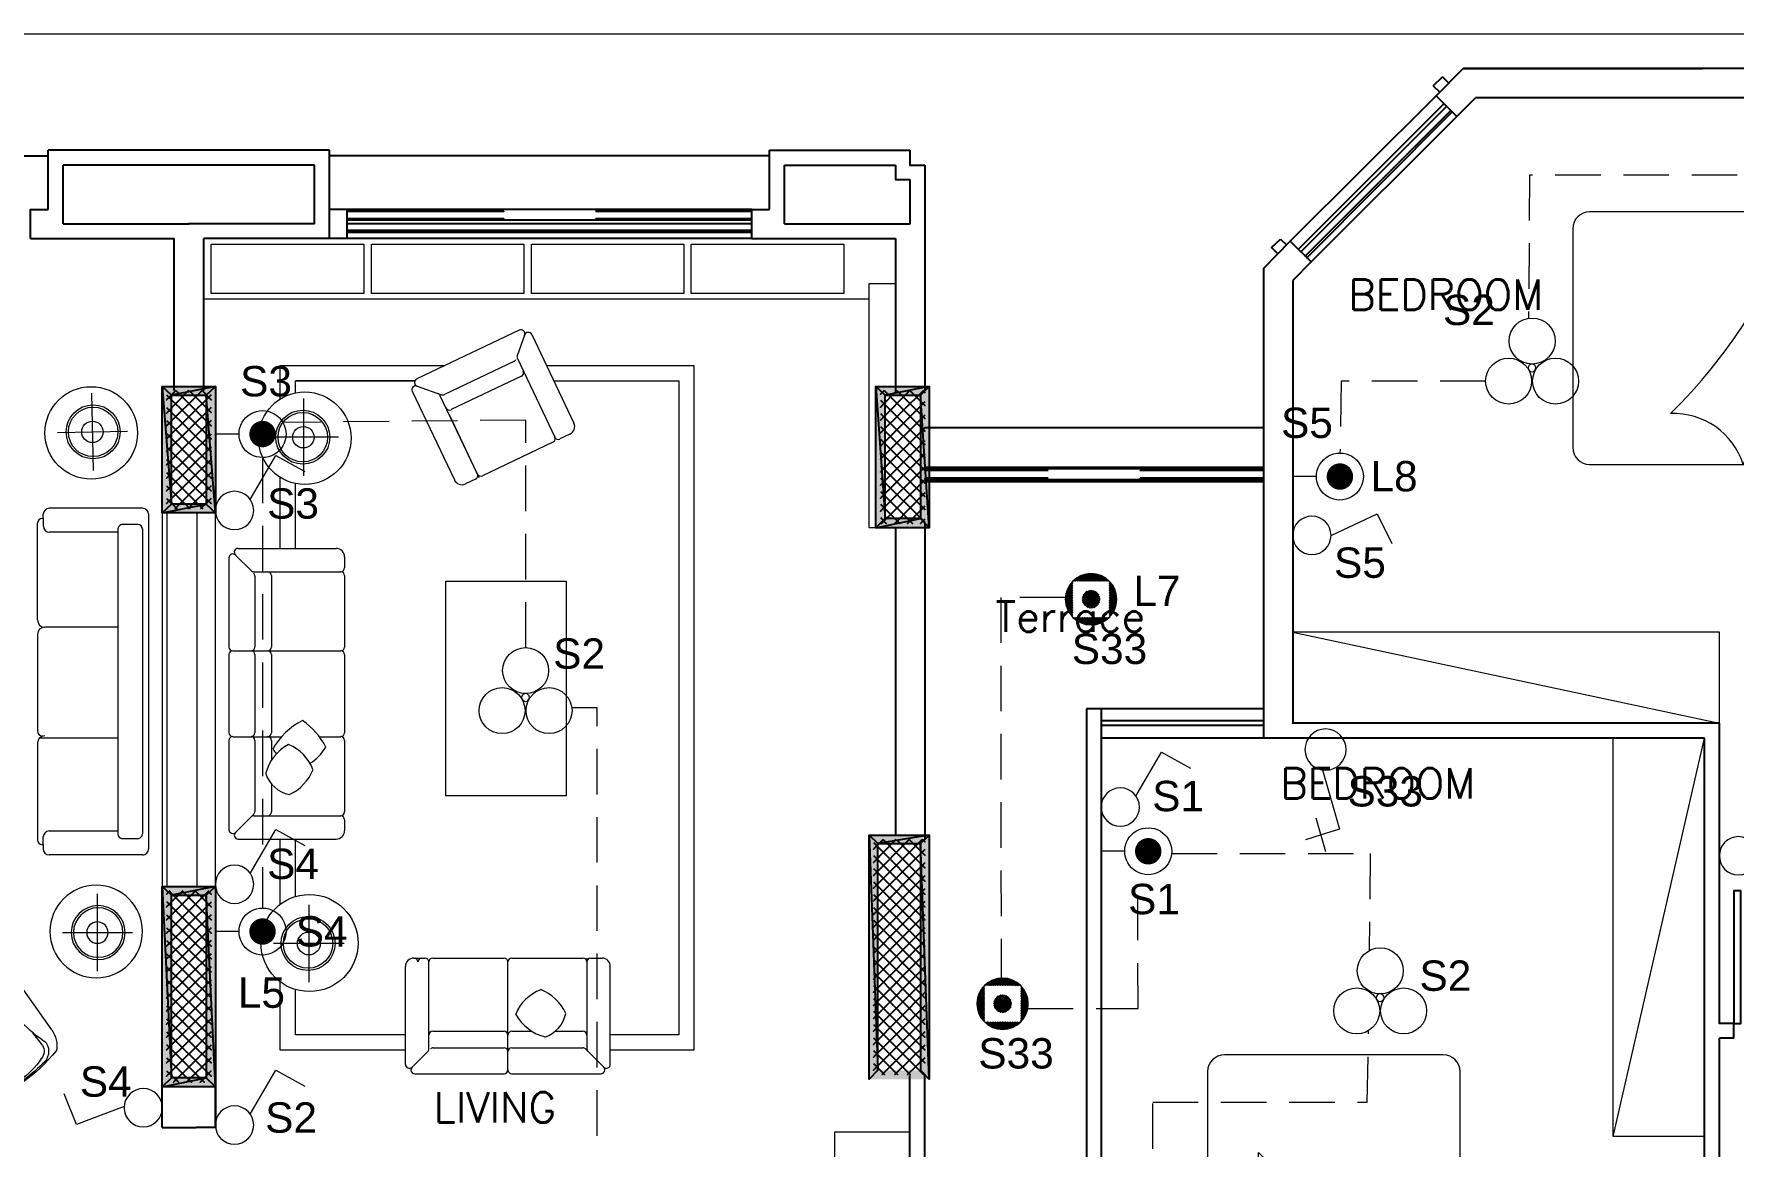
# Model space of a CAD drawing. Header units: inches. Extents: x 14 to 158, y 51 to 94.
# Drawn here: x 27.77 to 38.97, y 85.7 to 93.03 of the extents above; entities that cross this region are included whole.
import ezdxf

# ---------------------------------------------------------------- set-up
doc = ezdxf.new("R2010")
doc.units = ezdxf.units.IN
doc.header["$LTSCALE"] = 0.6
doc.header["$MEASUREMENT"] = 0
doc.linetypes.add('DASHED', pattern=[0.75, 0.5, -0.25])
doc.layers.get('0').update_dxf_attribs({"color": 253, "lineweight": 0})
for name, color, linetype, lineweight in [('fur', 253, 'Continuous', 0), ('Furniture', 253, 'Continuous', 0), ('K Furniture', 253, 'Continuous', 0), ('Layer1', 253, 'Continuous', 0), ('LIGHT', 6, 'Continuous', 0), ('LIGHT-1', 3, 'Continuous', 0), ('text', 3, 'Continuous', 0), ('wiring1', 3, 'DASHED', 0)]:
    doc.layers.add(name, color=color, linetype=linetype, lineweight=lineweight)
doc.styles.add('SIMPLEX', font='SIMPLEX.SHX')
doc.styles.get("Standard").update_dxf_attribs({"font": 'arial.ttf'})

# ---------------------------------------------------------------- blocks, each defined once
blk = doc.blocks.new('A$C7ABF570E')
at = {"layer": 'Furniture'}
for p, q in [((2.586, 0.052), (0, 0.052)), ((2.487, 0.052), (2.43, 0.052))]:
    blk.add_line(p, q, dxfattribs=at)
at = {"layer": 'K Furniture'}
for p, q in [((2.014, 1.933), (0.572, 1.933)), ((0.461, 1.822), (0.461, 0.047)), ((2.125, 0.047), (2.125, 1.822)), ((0.493, 0.351), (0.493, 0.052)), ((0.561, 0.418), (1.2, 0.418)), ((0.561, 0.418), (1.2, 0.418)), ((1.267, 0.351), (1.267, 0.052)), ((1.319, 0.351), (1.319, 0.052)), ((2.025, 0.418), (1.386, 0.418)), ((2.025, 0.418), (1.386, 0.418)), ((2.093, 0.351), (2.093, 0.052)), ((2.125, 0.437), (2.125, 0.047)), ((0.197, 0.225, 0), (0.135, 0.287, 0)), ((0.222, 0.235, 0), (0.222, 0.323, 0)), ((0.247, 0.225, 0), (0.309, 0.287, 0)), ((2.329, 0.211), (2.267, 0.273)), ((2.353, 0.221), (2.353, 0.309)), ((2.378, 0.211), (2.44, 0.273)), ((0.187, 0.2, 0), (0.099, 0.2, 0)), ((0.197, 0.175, 0), (0.135, 0.113, 0)), ((0.222, 0.165, 0), (0.222, 0.077, 0)), ((0.247, 0.175, 0), (0.309, 0.113, 0)), ((0.257, 0.2, 0), (0.345, 0.2, 0)), ((2.318, 0.186), (2.231, 0.186)), ((2.329, 0.162), (2.267, 0.1)), ((2.353, 0.152), (2.353, 0.064)), ((2.378, 0.162), (2.44, 0.1)), ((2.388, 0.186), (2.476, 0.186))]:
    blk.add_line(p, q, dxfattribs=at)
for centre, radius in [((0.222, 0.2, 0), 0.2), ((2.352, 0.2, 0), 0.2), ((0.222, 0.2, 0), 0.123), ((0.222, 0.2, 0), 0.0348), ((2.353, 0.186), 0.123), ((0.222, 0.2, 0), 0.00828), ((2.353, 0.186), 0.0348), ((2.353, 0.186), 0.00828)]:
    blk.add_circle(centre, radius, dxfattribs=at)
for centre, radius, start, end in [((0.572, 1.822), 0.111, 90, 180), ((2.014, 1.822), 0.111, 0, 90), ((0.317, 1.267), 0.479, 287.4621, 2.6208), ((3.346, 3.804), 3.582, 224.6023, 250.074), ((2.001, 3.78), 3.346, 242.5999, 272.1358), ((0.561, 0.351), 0.0675, 90, 180), ((0.561, 0.351), 0.0675, 90, 180), ((1.2, 0.351), 0.0675, 0, 90), ((1.2, 0.351), 0.0675, 0, 90), ((1.386, 0.351), 0.0675, 90, 180), ((1.386, 0.351), 0.0675, 90, 180), ((2.025, 0.351), 0.0675, 360, 90), ((2.025, 0.351), 0.0675, 0, 90)]:
    blk.add_arc(centre, radius, start, end, dxfattribs=at)
blk = doc.blocks.new('et')
at = {"layer": 'fur'}
for p, q in [((40.212, 25.095), (40.286, 25.095)), ((40.337, 25.095), (40.807, 25.095)), ((40.858, 25.095), (41.328, 25.095)), ((41.354, 24.642), (41.354, 25.095)), ((41.379, 25.095), (41.453, 25.095)), ((40.158, 24.395), (40.158, 25.041)), ((40.311, 24.497), (40.311, 25.07)), ((40.833, 24.359), (40.833, 25.07)), ((40.833, 24.93), (40.833, 25.07)), ((41.354, 24.497), (41.354, 25.07)), ((41.507, 24.395), (41.507, 25.041)), ((40.833, 24.359), (40.833, 24.681)), ((40.337, 24.613), (40.807, 24.613)), ((40.833, 24.53), (40.833, 24.597)), ((40.833, 24.517), (40.833, 24.593)), ((40.858, 24.613), (40.989, 24.613)), ((41.145, 24.613), (41.328, 24.613)), ((40.201, 24.377), (40.304, 24.479)), ((40.34, 24.505), (40.807, 24.505)), ((40.858, 24.505), (41.326, 24.505)), ((41.464, 24.377), (41.343, 24.497)), ((40.219, 24.333), (40.807, 24.333)), ((40.858, 24.333), (41.446, 24.333)), ((41.507, 24.395), (41.507, 24.399))]:
    blk.add_line(p, q, dxfattribs=at)
for centre, radius, start, end in [((40.212, 25.041), 0.0544, 90, 180), ((40.214, 25.07), 0.0254, 0, 90), ((40.265, 25.07), 0.0254, 90, 180), ((40.286, 25.07), 0.0254, 0, 90), ((40.337, 25.07), 0.0254, 90, 180), ((40.807, 25.07), 0.0254, 0, 90), ((40.858, 25.07), 0.0254, 90, 180), ((41.328, 25.07), 0.0254, 0, 90), ((41.379, 25.07), 0.0254, 90, 180), ((41.453, 25.041), 0.0544, 0, 90), ((41.152, 24.616), 0.29, 110.7806, 157.6111), ((40.94, 24.607), 0.301, 24.3984, 68.8225), ((41.152, 24.872), 0.305, 208.3291, 256.3199), ((41.014, 24.769), 0.203, 287.5996, 349.2984), ((40.337, 24.588), 0.0254, 90, 180), ((40.807, 24.588), 0.0254, 0, 90), ((40.858, 24.588), 0.0254, 90, 180), ((41.328, 24.588), 0.0254, 0, 90), ((40.286, 24.497), 0.0254, 315, 0), ((40.34, 24.479), 0.0254, 90, 135), ((40.807, 24.479), 0.0254, 0, 90), ((40.858, 24.479), 0.0254, 90, 180), ((41.326, 24.479), 0.0254, 45, 90), ((41.326, 24.479), 0.0254, 45, 90), ((41.379, 24.497), 0.0254, 180, 225), ((40.183, 24.395), 0.0254, 180, 315), ((40.219, 24.359), 0.0254, 135, 270), ((40.807, 24.359), 0.0254, 270, 0), ((40.858, 24.359), 0.0254, 180, 270), ((41.446, 24.359), 0.0254, 270, 45), ((41.482, 24.395), 0.0254, 225, 0)]:
    blk.add_arc(centre, radius, start, end, dxfattribs=at)
blk = doc.blocks.new('reg')
at = {"layer": 'fur'}
for p, q in [((38.054, 22.995), (38.128, 22.995)), ((38.153, 22.397), (38.153, 22.97)), ((38.179, 22.995), (38.692, 22.995)), ((38.718, 22.542), (38.718, 22.995)), ((38.718, 22.397), (38.718, 22.97)), ((38.718, 22.397), (38.718, 22.97)), ((38.743, 22.995), (38.817, 22.995)), ((38, 22.294), (38, 22.941)), ((38.871, 22.294), (38.871, 22.941)), ((38.179, 22.513), (38.692, 22.513)), ((38.182, 22.404), (38.689, 22.404)), ((38.043, 22.277), (38.146, 22.379)), ((38.828, 22.277), (38.707, 22.397)), ((38.061, 22.233), (38.81, 22.233))]:
    blk.add_line(p, q, dxfattribs=at)
for centre, radius, start, end in [((38.054, 22.941), 0.0544, 90, 180), ((38.128, 22.97), 0.0254, 0, 90), ((38.179, 22.97), 0.0254, 90, 180), ((38.692, 22.97), 0.0254, 0, 90), ((38.743, 22.97), 0.0254, 90, 180), ((38.817, 22.941), 0.0544, 0, 90), ((38.179, 22.488), 0.0254, 90, 180), ((38.182, 22.379), 0.0254, 90, 135), ((38.689, 22.379), 0.0254, 45, 90), ((38.689, 22.379), 0.0254, 45, 90), ((38.692, 22.488), 0.0254, 0, 90), ((38.025, 22.294), 0.0254, 180, 315), ((38.128, 22.397), 0.0254, 315, 0), ((38.743, 22.397), 0.0254, 180, 225), ((38.846, 22.294), 0.0254, 225, 0), ((38.061, 22.259), 0.0254, 135, 270), ((38.81, 22.259), 0.0254, 270, 45)]:
    blk.add_arc(centre, radius, start, end, dxfattribs=at)
blk = doc.blocks.new('53hq')
for p, q in [((52299.733, -22937.261), (52299.733, -22937.853)), ((52299.77, -22937.223), (52301.896, -22937.224)), ((52299.865, -22937.261), (52301.801, -22937.262)), ((52301.935, -22937.262), (52301.935, -22937.854)), ((52299.836, -22937.292), (52299.836, -22937.387)), ((52301.832, -22937.293), (52301.832, -22937.388)), ((52299.872, -22937.418), (52301.801, -22937.419)), ((52299.885, -22937.418), (52299.885, -22937.852)), ((52300.489, -22937.418), (52300.489, -22937.762)), ((52301.194, -22937.418), (52301.194, -22937.917)), ((52301.783, -22937.419), (52301.783, -22937.853)), ((52300.489, -22937.762), (52300.489, -22937.882)), ((52299.799, -22937.891), (52299.772, -22937.891)), ((52299.796, -22937.891), (52299.847, -22937.891)), ((52299.798, -22937.891), (52299.798, -22937.897)), ((52300.443, -22937.928), (52299.829, -22937.928)), ((52300.535, -22937.928), (52301.148, -22937.928)), ((52301.225, -22937.929), (52301.839, -22937.929)), ((52301.872, -22937.892), (52301.821, -22937.892)), ((52301.868, -22937.892), (52301.896, -22937.892)), ((52301.869, -22937.892), (52301.869, -22937.898))]:
    blk.add_line(p, q)
for centre, radius, start, end in [((52299.772, -22937.261), 0.0385, 89.9772, 179.9772), ((52299.867, -22937.292), 0.0308, 89.9772, 179.9772), ((52301.801, -22937.293), 0.0308, 359.9772, 89.9772), ((52301.896, -22937.262), 0.0385, 359.9772, 89.9772), ((52299.867, -22937.387), 0.0308, 179.9772, 279.2393), ((52301.801, -22937.388), 0.0308, 269.9772, 359.9772), ((52299.772, -22937.853), 0.0385, 179.9772, 269.9772), ((52299.829, -22937.897), 0.0308, 179.9772, 269.9772), ((52299.847, -22937.852), 0.0385, 269.9772, 359.9772), ((52300.443, -22937.882), 0.0462, 269.9772, 359.9772), ((52300.535, -22937.882), 0.0462, 179.9772, 269.9772), ((52301.148, -22937.897), 0.0308, 269.9772, 359.9772), ((52301.225, -22937.882), 0.0462, 179.9772, 269.9772), ((52301.821, -22937.853), 0.0385, 179.9772, 269.9772), ((52301.839, -22937.898), 0.0308, 269.9772, 359.9772), ((52301.896, -22937.854), 0.0385, 269.9772, 359.9772)]:
    blk.add_arc(centre, radius, start, end)
blk = doc.blocks.new('A$C7D0458D8')
at = {"xscale": -1.038040226593694, "yscale": 1.038040226593694, "zscale": 1.038040226593694, "rotation": 180}
blk.add_blockref('53hq', (-54289.227, -23809.76), dxfattribs=at)
blk = doc.blocks.new('A$C09A26639')
at = {"layer": 'fur'}
for p, q in [((0.109, 0.487), (0.113, 0.385)), ((0.62, 0.487), (0.616, 0.385)), ((0, 0.44), (0, 0.073)), ((0.729, 0.44), (0.729, 0.073))]:
    blk.add_line(p, q, dxfattribs=at)
for centre, radius, start, end in [((0.183, 0.44), 0.183, 135, 180), ((0.365, -0.514), 1.126, 73.9769, 106.0231), ((0.183, 0.483), 0.104, 92.3549, 177.1237), ((0.365, 0.028), 0.563, 69.3612, 110.6388), ((0.365, -0.477), 1.08, 80.0901, 99.9099), ((0.546, 0.483), 0.104, 2.8763, 87.6451), ((0.546, 0.44), 0.183, 0, 45), ((-0.873, 0.121), 1.02, 357.3184, 21.0944), ((0.183, 0.483), 0.0738, 103.2225, 177.1237), ((0.546, 0.483), 0.0738, 2.8763, 76.7775), ((1.602, 0.121), 1.02, 158.9056, 182.6816), ((0.073, 0.073), 0.0733, 180, 0), ((0.371, 0.596), 0.576, 247.0276, 291.5244), ((0.656, 0.073), 0.0733, 180, 0)]:
    blk.add_arc(centre, radius, start, end, dxfattribs=at)
blk = doc.blocks.new('A$C167A62BF')
at = {"layer": 'fur'}
for p, q in [((0.313, 0.567), (0.313, 0.057)), ((0.082, 0.312), (0.545, 0.312))]:
    blk.add_line(p, q, dxfattribs=at)
for centre, radius in [((0.305, 0.305), 0.305), ((0.318, 0.312), 0.178), ((0.318, 0.312), 0.163), ((0.313, 0.312), 0.0705)]:
    blk.add_circle(centre, radius, dxfattribs=at)
blk = doc.blocks.new('NAGAFA')
at = {"layer": 'LIGHT'}
for points in [[(52, 641, 1), (502, 641, 1)], [(-177, 249, 1), (273, 249, 1)], [(282, 249, 1), (732, 249, 1)]]:
    blk.add_lwpolyline(points, format="xyb", close=True, dxfattribs=at)
blk.add_circle((278, 378), 38, dxfattribs=at)
blk = doc.blocks.new('Ligran-squar')
h = blk.add_hatch()
h.set_pattern_fill('ANSI37', color=256, scale=0.1, style=0, double=1)
h.set_pattern_definition([(45, (428.922065, 252.952613), (-0.00883883476, 0.00883883476), []), (135, (428.922065, 252.952613), (-0.00883883476, -0.00883883476), [])])
h.paths.add_polyline_path([(0.19, 0.19, 0.414214), (-0.19, 0.19)])
h.paths.add_polyline_path([(0.19, 0.19), (0.19, -0.19, 0.198912), (0.269, 0, 0.198912)])
h.paths.add_polyline_path([(-0.19, 0.19, 0.198912), (-0.269, 0, 0.198912), (-0.19, -0.19)])
h.paths.add_polyline_path([(0.19, -0.19), (-0.19, -0.19, 0.414214)])
h.paths.add_polyline_path([(0.094, 0, 1), (-0.094, 0, 1)])
at = {"ltscale": 0.2}
blk.add_circle((0, 0), 0.269, dxfattribs=at)
blk = doc.blocks.new('Light-777')
at = {"layer": 'LIGHT'}
for p, q in [((0, 0.0861), (0, 0)), ((0.0758, 0.0001), (-0.0768, -0.0001))]:
    blk.add_line(p, q, dxfattribs=at)
for start_param, end_param in [(0.787324, 3.928917), (3.928917, 7.07051)]:
    blk.add_ellipse((-0.0002, 0.1721), major_axis=(0.0608, -0.0608), ratio=1, start_param=start_param, end_param=end_param, dxfattribs=at)
at = {"layer": 'LIGHT-1', "const_width": 0.0484}
blk.add_lwpolyline([(-0.0244, 0.1721, -1), (0.024, 0.1721, -1)], format="xyb", close=True, dxfattribs=at)
blk = doc.blocks.new('SW-1')
at = {"layer": 'LIGHT-1'}
for p, q in [((0.1105, 0.3518), (-0.0418, 0.4275)), ((0, 0.1148), (0.1105, 0.3518))]:
    blk.add_line(p, q, dxfattribs=at)
blk.add_circle((0, 0.0164), 0.0984, dxfattribs=at)
blk = doc.blocks.new('Sw-1dv')
at = {"layer": 'LIGHT-1'}
for p, q in [((0.035, 0.3385), (-0.0233, 0.3675)), ((0.1037, 0.3044), (0.035, 0.3385)), ((0, 0.082), (0.1037, 0.3044))]:
    blk.add_line(p, q, dxfattribs=at)
at = {"layer": 'LIGHT-1', "ltscale": 0.3}
blk.add_line((0.0648, 0.4021), (0.0052, 0.2749), dxfattribs=at)
at = {"layer": 'LIGHT-1'}
blk.add_circle((0, 0), 0.082, dxfattribs=at)

msp = doc.modelspace()

# ---------------------------------------------------------------- hatches: boundary and pattern name
h = msp.add_hatch(color=256)
h.paths.add_polyline_path([(28.906, 90.645), (28.967, 90.704), (28.677, 90.645)])
h.paths.add_polyline_path([(28.967, 90.704), (28.677, 90.645), (28.616, 90.704)])
h.paths.add_polyline_path([(28.677, 90.645), (28.616, 90.704), (28.677, 89.928)])
h.paths.add_polyline_path([(28.616, 90.704), (28.677, 89.928), (28.616, 89.871)])
h.paths.add_polyline_path([(28.677, 89.928), (28.616, 89.871), (28.906, 89.928)])
h.paths.add_polyline_path([(28.616, 89.871), (28.906, 89.928), (28.967, 89.871)])
h.paths.add_polyline_path([(28.906, 89.928), (28.967, 89.871), (28.906, 90.645)])
h.paths.add_polyline_path([(28.967, 89.871), (28.906, 90.645), (28.967, 90.704)])
h = msp.add_hatch(color=256)
h.paths.add_polyline_path([(28.906, 90.645), (28.967, 90.704), (28.677, 90.645)])
h.paths.add_polyline_path([(28.967, 90.704), (28.677, 90.645), (28.616, 90.704)])
h.paths.add_polyline_path([(28.677, 90.645), (28.616, 90.704), (28.677, 89.928)])
h.paths.add_polyline_path([(28.616, 90.704), (28.677, 89.928), (28.616, 89.871)])
h.paths.add_polyline_path([(28.677, 89.928), (28.616, 89.871), (28.906, 89.928)])
h.paths.add_polyline_path([(28.616, 89.871), (28.906, 89.928), (28.967, 89.871)])
h.paths.add_polyline_path([(28.906, 89.928), (28.967, 89.871), (28.906, 90.645)])
h.paths.add_polyline_path([(28.967, 89.871), (28.906, 90.645), (28.967, 90.704)])
h = msp.add_hatch(color=256)
h.paths.add_polyline_path([(33.613, 90.645), (33.669, 90.704), (33.38, 90.645)])
h.paths.add_polyline_path([(33.669, 90.704), (33.38, 90.645), (33.319, 90.704)])
h.paths.add_polyline_path([(33.38, 90.645), (33.319, 90.704), (33.38, 89.833)])
h.paths.add_polyline_path([(33.319, 90.704), (33.38, 89.833), (33.319, 89.772)])
h.paths.add_polyline_path([(33.38, 89.833), (33.319, 89.772), (33.613, 89.833)])
h.paths.add_polyline_path([(33.319, 89.772), (33.613, 89.833), (33.669, 89.772)])
h.paths.add_polyline_path([(33.613, 89.833), (33.669, 89.772), (33.613, 90.645)])
h.paths.add_polyline_path([(33.669, 89.772), (33.613, 90.645), (33.669, 90.704)])
h = msp.add_hatch(color=256)
h.paths.add_polyline_path([(33.613, 87.69), (33.669, 87.746), (33.33, 87.69)])
h.paths.add_polyline_path([(33.669, 87.746), (33.33, 87.69), (33.273, 87.746)])
h.paths.add_polyline_path([(33.33, 87.69), (33.273, 87.746), (33.33, 86.196)])
h.paths.add_polyline_path([(33.273, 87.746), (33.33, 86.196), (33.273, 86.137)])
h.paths.add_polyline_path([(33.33, 86.196), (33.273, 86.137), (33.613, 86.196)])
h.paths.add_polyline_path([(33.273, 86.137), (33.613, 86.196), (33.669, 86.137)])
h.paths.add_polyline_path([(33.613, 86.196), (33.669, 86.137), (33.613, 87.69)])
h.paths.add_polyline_path([(33.669, 86.137), (33.613, 87.69), (33.669, 87.746)])
h = msp.add_hatch(color=256)
h.paths.add_polyline_path([(28.906, 87.35), (28.967, 87.407), (28.677, 87.35)])
h.paths.add_polyline_path([(28.967, 87.407), (28.677, 87.35), (28.616, 87.407)])
h.paths.add_polyline_path([(28.677, 87.35), (28.616, 87.407), (28.677, 86.147)])
h.paths.add_polyline_path([(28.616, 87.407), (28.677, 86.147), (28.616, 86.087)])
h.paths.add_polyline_path([(28.677, 86.147), (28.616, 86.087), (28.906, 86.147)])
h.paths.add_polyline_path([(28.616, 86.087), (28.906, 86.147), (28.967, 86.087)])
h.paths.add_polyline_path([(28.906, 86.147), (28.967, 86.087), (28.906, 87.35)])
h.paths.add_polyline_path([(28.967, 86.087), (28.906, 87.35), (28.967, 87.407)])
h = msp.add_hatch(color=256)
h.paths.add_polyline_path([(28.906, 87.35), (28.967, 87.407), (28.677, 87.35)])
h.paths.add_polyline_path([(28.967, 87.407), (28.677, 87.35), (28.616, 87.407)])
h.paths.add_polyline_path([(28.677, 87.35), (28.616, 87.407), (28.677, 86.147)])
h.paths.add_polyline_path([(28.616, 87.407), (28.677, 86.147), (28.616, 86.087)])
h.paths.add_polyline_path([(28.677, 86.147), (28.616, 86.087), (28.906, 86.147)])
h.paths.add_polyline_path([(28.616, 86.087), (28.906, 86.147), (28.967, 86.087)])
h.paths.add_polyline_path([(28.906, 86.147), (28.967, 86.087), (28.906, 87.35)])
h.paths.add_polyline_path([(28.967, 86.087), (28.906, 87.35), (28.967, 87.407)])

# ---------------------------------------------------------------- linework, layer by layer
for p, q in [((33.273, 89.772), (33.273, 91.381)), ((33.273, 91.381), (33.447, 91.381)), ((33.319, 89.772), (33.273, 89.772))]:
    msp.add_line(p, q)
at = {"lineweight": 0}
for p, q in [((28.847, 87.407), (28.847, 89.871)), ((28.967, 87.407), (28.967, 89.871))]:
    msp.add_line(p, q, dxfattribs=at)
at = {"linetype": 'Continuous', "lineweight": -2}
for p, q in [((28.616, 85.82), (28.616, 86.087)), ((28.967, 85.82), (28.967, 86.087)), ((28.967, 86.087), (28.967, 85.82)), ((28.967, 85.82), (28.84, 85.82))]:
    msp.add_line(p, q, dxfattribs=at)
msp.add_lwpolyline([(14.023, 93.027), (46.543, 93.027), (46.543, 73.436), (14.023, 73.436)], close=True)
for points in [[(37.009, 92.619), (37.189, 92.798), (37.189, 92.798)], [(37.189, 92.798), (38.764, 92.798), (38.764, 92.798)], [(40.137, 92.798), (37.189, 92.798), (37.189, 92.798)], [(36.991, 92.685), (37.051, 92.745), (37.051, 92.745)], [(36.991, 92.685), (37.034, 92.643), (37.034, 92.643)], [(37.093, 92.703), (37.051, 92.745), (37.051, 92.745)], [(37.009, 92.619), (36.048, 91.661), (36.048, 91.661)], [(37.062, 92.569), (36.102, 91.609), (36.102, 91.609)], [(37.08, 92.551), (36.118, 91.591), (36.118, 91.591)], [(37.009, 92.619), (37.146, 92.483), (37.27, 92.605)], [(39.943, 92.605), (37.27, 92.605), (37.27, 92.605)], [(37.107, 92.523), (36.147, 91.562), (36.147, 91.562)], [(37.114, 92.512), (36.158, 91.552), (36.158, 91.552)], [(37.146, 92.483), (36.186, 91.524), (36.186, 91.524)], [(24.966, 92.223), (27.865, 92.223), (27.865, 92.223)], [(29.718, 92.261), (27.865, 92.261), (27.865, 92.261)], [(27.865, 91.87), (27.865, 92.261), (27.865, 92.261)], [(29.718, 92.261), (27.865, 92.261), (27.865, 92.261)], [(27.865, 91.87), (27.865, 92.261), (27.865, 92.261)], [(29.718, 91.679), (29.718, 92.261), (29.718, 92.261)], [(29.718, 91.87), (29.718, 92.261), (29.718, 92.261)], [(32.617, 92.223), (29.718, 92.223), (29.718, 92.223)], [(32.617, 92.261), (33.542, 92.261), (33.542, 92.261)], [(32.617, 91.87), (32.617, 92.261), (32.617, 92.261)], [(33.542, 92.261), (33.542, 92.163), (33.64, 92.163)], [(29.62, 92.163), (27.964, 92.163), (27.964, 92.163)], [(27.964, 91.775), (27.964, 92.163), (27.964, 92.163)], [(29.62, 92.163), (27.964, 92.163), (27.964, 92.163)], [(27.964, 91.775), (27.964, 92.163), (27.964, 92.163)], [(29.62, 91.775), (29.62, 92.163), (29.62, 92.163)], [(29.62, 91.775), (29.62, 92.163), (29.62, 92.163)], [(32.716, 92.163), (33.447, 92.163), (33.447, 92.163)], [(32.716, 91.775), (32.716, 92.163), (32.716, 92.163)], [(33.447, 92.163), (33.447, 92.067), (33.542, 92.067)], [(33.64, 92.163), (33.64, 90.677), (33.64, 90.677)], [(33.542, 92.067), (33.542, 91.775), (33.542, 91.775)], [(27.749, 91.679), (27.749, 91.87), (27.865, 91.87)], [(27.749, 91.679), (27.749, 91.87), (27.865, 91.87)], [(29.835, 91.679), (29.835, 91.87), (29.718, 91.87)], [(32.5, 91.679), (32.5, 91.87), (32.617, 91.87)], [(27.964, 91.775), (28.793, 91.775), (28.793, 91.775)], [(27.964, 91.775), (28.793, 91.775), (28.793, 91.775)], [(29.62, 91.775), (28.79, 91.775), (28.79, 91.775)], [(29.62, 91.775), (28.79, 91.775), (28.79, 91.775)], [(32.716, 91.775), (33.542, 91.775), (33.542, 91.775)], [(27.749, 91.679), (28.695, 91.679), (28.695, 91.679)], [(27.749, 91.679), (28.695, 91.679), (28.695, 91.679)], [(28.695, 90.677), (28.695, 91.679), (28.695, 91.679)], [(28.695, 90.677), (28.695, 91.679), (28.695, 91.679)], [(29.718, 91.679), (28.889, 91.679), (28.889, 91.679)], [(28.889, 90.677), (28.889, 91.679), (28.889, 91.679)], [(28.889, 90.677), (28.889, 91.679), (28.889, 91.679)], [(29.835, 91.679), (28.889, 91.679), (28.889, 91.679)], [(32.5, 91.679), (33.447, 91.679), (33.447, 91.679)], [(33.447, 91.679), (33.447, 90.677), (33.447, 90.677)], [(35.872, 91.481), (36.048, 91.661), (36.186, 91.524), (36.066, 91.401)], [(35.925, 91.619), (35.985, 91.675), (35.985, 91.675)], [(35.985, 91.675), (36.023, 91.637), (36.023, 91.637)], [(35.967, 91.577), (35.925, 91.619), (35.925, 91.619)], [(35.872, 91.481), (35.872, 88.385), (35.872, 88.385)], [(36.066, 91.401), (36.066, 88.484), (36.066, 88.484)], [(28.878, 90.677), (28.645, 90.444), (28.645, 90.444)], [(28.79, 90.677), (28.645, 90.528), (28.645, 90.528)], [(28.705, 90.677), (28.645, 90.616), (28.645, 90.616)], [(28.878, 90.677), (28.645, 90.444), (28.645, 90.444)], [(28.79, 90.677), (28.645, 90.528), (28.645, 90.528)], [(28.705, 90.677), (28.645, 90.616), (28.645, 90.616)], [(28.938, 90.648), (28.645, 90.358), (28.645, 90.358)], [(28.645, 90.648), (28.938, 90.358), (28.938, 90.358)], [(28.938, 90.648), (28.645, 90.358), (28.645, 90.358)], [(28.645, 90.648), (28.938, 90.358), (28.938, 90.358)], [(28.705, 90.677), (28.938, 90.444), (28.938, 90.444)], [(28.705, 90.677), (28.938, 90.444), (28.938, 90.444)], [(28.793, 90.677), (28.938, 90.532), (28.938, 90.532)], [(28.793, 90.677), (28.938, 90.532), (28.938, 90.532)], [(28.878, 90.677), (28.938, 90.616), (28.938, 90.616)], [(28.878, 90.677), (28.938, 90.616), (28.938, 90.616)], [(33.631, 90.677), (33.348, 90.398), (33.348, 90.398)], [(33.542, 90.677), (33.348, 90.482), (33.348, 90.482)], [(33.457, 90.677), (33.348, 90.566), (33.348, 90.566)], [(33.373, 90.677), (33.348, 90.652), (33.348, 90.652)], [(33.373, 90.677), (33.64, 90.408), (33.64, 90.408)], [(33.457, 90.677), (33.64, 90.493), (33.64, 90.493)], [(33.542, 90.677), (33.64, 90.577), (33.64, 90.577)], [(33.631, 90.677), (33.64, 90.663), (33.64, 90.663)], [(28.938, 90.564), (28.645, 90.274), (28.645, 90.274)], [(28.645, 90.564), (28.938, 90.274), (28.938, 90.274)], [(28.938, 90.564), (28.645, 90.274), (28.645, 90.274)], [(28.645, 90.564), (28.938, 90.274), (28.938, 90.274)], [(33.348, 90.613), (33.64, 90.32), (33.64, 90.32)], [(33.64, 90.602), (33.348, 90.31), (33.348, 90.31)], [(33.348, 90.525), (33.64, 90.235), (33.64, 90.235)], [(33.64, 90.514), (33.348, 90.224), (33.348, 90.224)], [(28.938, 90.478), (28.645, 90.186), (28.645, 90.186)], [(28.645, 90.478), (28.938, 90.186), (28.938, 90.186)], [(28.938, 90.478), (28.645, 90.186), (28.645, 90.186)], [(28.645, 90.478), (28.938, 90.186), (28.938, 90.186)], [(33.348, 90.44), (33.64, 90.15), (33.64, 90.15)], [(33.64, 90.43), (33.348, 90.14), (33.348, 90.14)], [(33.64, 90.433), (35.872, 90.433), (35.872, 90.433)], [(33.64, 90.433), (35.872, 90.433), (35.872, 90.433)], [(28.645, 90.394), (28.938, 90.1), (28.938, 90.1)], [(28.645, 90.394), (28.938, 90.1), (28.938, 90.1)], [(28.938, 90.39), (28.645, 90.1), (28.645, 90.1)], [(28.938, 90.39), (28.645, 90.1), (28.645, 90.1)], [(28.938, 90.306), (28.645, 90.016), (28.645, 90.016)], [(28.645, 90.306), (28.938, 90.016), (28.938, 90.016)], [(28.938, 90.306), (28.645, 90.016), (28.645, 90.016)], [(28.645, 90.306), (28.938, 90.016), (28.938, 90.016)], [(33.348, 90.355), (33.64, 90.066), (33.64, 90.066)], [(33.64, 90.344), (33.348, 90.052), (33.348, 90.052)], [(28.938, 90.222), (28.645, 89.932), (28.645, 89.932)], [(28.645, 90.222), (28.938, 89.932), (28.938, 89.932)], [(28.938, 90.222), (28.645, 89.932), (28.645, 89.932)], [(28.645, 90.222), (28.938, 89.932), (28.938, 89.932)], [(33.348, 90.27), (33.64, 89.978), (33.64, 89.978)], [(33.64, 90.26), (33.348, 89.967), (33.348, 89.967)], [(33.348, 90.182), (33.64, 89.892), (33.64, 89.892)], [(33.64, 90.172), (33.348, 89.882), (33.348, 89.882)], [(33.64, 90.172), (35.872, 90.172), (35.872, 90.172)], [(33.64, 90.172), (35.872, 90.172), (35.872, 90.172)], [(28.645, 90.136), (28.881, 89.9), (28.881, 89.9)], [(28.645, 90.136), (28.881, 89.9), (28.881, 89.9)], [(28.938, 90.136), (28.702, 89.9), (28.702, 89.9)], [(28.938, 90.136), (28.702, 89.9), (28.702, 89.9)], [(33.348, 90.098), (33.64, 89.808), (33.64, 89.808)], [(33.64, 90.087), (33.355, 89.801), (33.355, 89.801)], [(35.872, 90.161), (33.64, 90.161), (33.64, 90.161)], [(35.872, 90.161), (33.64, 90.161), (33.64, 90.161)], [(34.453, 90.15), (33.64, 90.15), (33.64, 90.15)], [(34.453, 90.15), (33.64, 90.15), (33.64, 90.15)], [(34.453, 90.1), (33.64, 90.1), (33.64, 90.1)], [(34.453, 90.1), (33.64, 90.1), (33.64, 90.1)], [(35.872, 90.087), (33.64, 90.087), (33.64, 90.087)], [(35.872, 90.087), (33.64, 90.087), (33.64, 90.087)], [(33.64, 90.077), (35.872, 90.077), (35.872, 90.077)], [(33.64, 90.077), (35.872, 90.077), (35.872, 90.077)], [(35.872, 90.15), (35.059, 90.15), (35.059, 90.15)], [(35.872, 90.15), (35.059, 90.15), (35.059, 90.15)], [(35.872, 90.1), (35.059, 90.1), (35.059, 90.1)], [(35.872, 90.1), (35.059, 90.1), (35.059, 90.1)], [(28.645, 90.048), (28.797, 89.9), (28.797, 89.9)], [(28.645, 90.048), (28.797, 89.9), (28.797, 89.9)], [(28.645, 89.964), (28.713, 89.9), (28.713, 89.9)], [(28.645, 89.964), (28.713, 89.9), (28.713, 89.9)], [(28.938, 90.048), (28.786, 89.9), (28.786, 89.9)], [(28.938, 90.048), (28.786, 89.9), (28.786, 89.9)], [(28.938, 89.964), (28.871, 89.9), (28.871, 89.9)], [(28.938, 89.964), (28.871, 89.9), (28.871, 89.9)], [(33.348, 90.012), (33.559, 89.801), (33.559, 89.801)], [(33.64, 90.002), (33.443, 89.801), (33.443, 89.801)], [(33.348, 89.928), (33.475, 89.801), (33.475, 89.801)], [(33.348, 89.84), (33.387, 89.801), (33.387, 89.801)], [(33.64, 89.914), (33.527, 89.801), (33.527, 89.801)], [(33.447, 89.772), (33.447, 87.746), (33.447, 87.746)], [(33.64, 89.829), (33.613, 89.801), (33.613, 89.801)], [(33.64, 89.801), (33.64, 87.717), (33.64, 87.717)], [(34.706, 88.579), (34.706, 84.216), (34.706, 84.216)], [(34.803, 88.579), (34.706, 88.579), (34.706, 88.579)], [(34.803, 88.579), (34.706, 88.579), (34.706, 88.579)], [(34.803, 88.579), (34.803, 84.315), (38.777, 84.315)], [(35.872, 88.579), (34.803, 88.579), (34.803, 88.579)], [(35.872, 88.579), (34.803, 88.579), (34.803, 88.579)], [(34.803, 88.502), (35.872, 88.502), (35.872, 88.502)], [(34.803, 88.502), (35.872, 88.502), (35.872, 88.502)], [(34.803, 88.47), (35.872, 88.47), (35.872, 88.47)], [(34.803, 88.47), (35.872, 88.47), (35.872, 88.47)], [(35.872, 88.385), (34.803, 88.385), (34.803, 88.385)], [(35.872, 88.385), (34.803, 88.385), (34.803, 88.385)], [(38.777, 88.385), (35.869, 88.385), (35.869, 88.385)], [(38.777, 88.385), (35.869, 88.385), (35.869, 88.385)], [(38.877, 88.484), (36.063, 88.484), (36.063, 88.484)], [(38.877, 88.484), (36.063, 88.484), (36.063, 88.484)], [(38.777, 85.446), (38.777, 88.385), (38.777, 88.385)], [(38.877, 86.504), (38.877, 88.484), (38.877, 88.484)], [(33.624, 87.717), (33.302, 87.397), (33.302, 87.397)], [(33.538, 87.717), (33.302, 87.481), (33.302, 87.481)], [(33.45, 87.717), (33.302, 87.566), (33.302, 87.566)], [(33.366, 87.717), (33.302, 87.654), (33.302, 87.654)], [(33.366, 87.717), (33.64, 87.443), (33.64, 87.443)], [(33.454, 87.717), (33.64, 87.531), (33.64, 87.531)], [(33.538, 87.717), (33.64, 87.615), (33.64, 87.615)], [(33.624, 87.717), (33.64, 87.701), (33.64, 87.701)], [(33.302, 87.697), (33.64, 87.357), (33.64, 87.357)], [(33.64, 87.651), (33.302, 87.312), (33.302, 87.312)], [(33.302, 87.612), (33.64, 87.273), (33.64, 87.273)], [(33.64, 87.563), (33.302, 87.224), (33.302, 87.224)], [(33.302, 87.527), (33.64, 87.188), (33.64, 87.188)], [(28.924, 87.379), (28.645, 87.099), (28.645, 87.099)], [(28.836, 87.379), (28.645, 87.188), (28.645, 87.188)], [(28.751, 87.379), (28.645, 87.273), (28.645, 87.273)], [(28.666, 87.379), (28.645, 87.357), (28.645, 87.357)], [(28.924, 87.379), (28.645, 87.099), (28.645, 87.099)], [(28.836, 87.379), (28.645, 87.188), (28.645, 87.188)], [(28.751, 87.379), (28.645, 87.273), (28.645, 87.273)], [(28.666, 87.379), (28.645, 87.357), (28.645, 87.357)], [(28.659, 87.379), (28.938, 87.099), (28.938, 87.099)], [(28.659, 87.379), (28.938, 87.099), (28.938, 87.099)], [(28.747, 87.379), (28.938, 87.188), (28.938, 87.188)], [(28.747, 87.379), (28.938, 87.188), (28.938, 87.188)], [(28.833, 87.379), (28.938, 87.273), (28.938, 87.273)], [(28.833, 87.379), (28.938, 87.273), (28.938, 87.273)], [(28.917, 87.379), (28.938, 87.357), (28.938, 87.357)], [(28.917, 87.379), (28.938, 87.357), (28.938, 87.357)], [(33.64, 87.477), (33.302, 87.139), (33.302, 87.139)], [(33.302, 87.439), (33.64, 87.099), (33.64, 87.099)], [(33.64, 87.393), (33.302, 87.054), (33.302, 87.054)], [(28.645, 87.309), (28.938, 87.015), (28.938, 87.015)], [(28.645, 87.309), (28.938, 87.015), (28.938, 87.015)], [(28.938, 87.305), (28.645, 87.015), (28.645, 87.015)], [(28.938, 87.305), (28.645, 87.015), (28.645, 87.015)], [(33.302, 87.355), (33.64, 87.015), (33.64, 87.015)], [(33.64, 87.309), (33.302, 86.966), (33.302, 86.966)], [(33.302, 87.269), (33.64, 86.931), (33.64, 86.931)], [(28.938, 87.221), (28.645, 86.931), (28.645, 86.931)], [(28.645, 87.221), (28.938, 86.931), (28.938, 86.931)], [(28.938, 87.221), (28.645, 86.931), (28.645, 86.931)], [(28.645, 87.221), (28.938, 86.931), (28.938, 86.931)], [(33.64, 87.221), (33.302, 86.882), (33.302, 86.882)], [(33.302, 87.185), (33.64, 86.846), (33.64, 86.846)], [(28.938, 87.135), (28.645, 86.846), (28.645, 86.846)], [(28.645, 87.135), (28.938, 86.846), (28.938, 86.846)], [(28.938, 87.135), (28.645, 86.846), (28.645, 86.846)], [(28.645, 87.135), (28.938, 86.846), (28.938, 86.846)], [(28.938, 87.051), (28.645, 86.757), (28.645, 86.757)], [(28.645, 87.051), (28.938, 86.757), (28.938, 86.757)], [(28.938, 87.051), (28.645, 86.757), (28.645, 86.757)], [(28.645, 87.051), (28.938, 86.757), (28.938, 86.757)], [(33.64, 87.135), (33.302, 86.796), (33.302, 86.796)], [(33.302, 87.097), (33.64, 86.757), (33.64, 86.757)], [(33.64, 87.051), (33.302, 86.712), (33.302, 86.712)], [(28.938, 86.963), (28.645, 86.673), (28.645, 86.673)], [(28.645, 86.963), (28.938, 86.673), (28.938, 86.673)], [(28.938, 86.963), (28.645, 86.673), (28.645, 86.673)], [(28.645, 86.963), (28.938, 86.673), (28.938, 86.673)], [(33.302, 87.011), (33.64, 86.673), (33.64, 86.673)], [(33.64, 86.963), (33.302, 86.624), (33.302, 86.624)], [(33.302, 86.927), (33.64, 86.588), (33.64, 86.588)], [(28.938, 86.877), (28.645, 86.588), (28.645, 86.588)], [(28.645, 86.877), (28.938, 86.588), (28.938, 86.588)], [(28.938, 86.877), (28.645, 86.588), (28.645, 86.588)], [(28.645, 86.877), (28.938, 86.588), (28.938, 86.588)], [(33.64, 86.877), (33.302, 86.538), (33.302, 86.538)], [(33.302, 86.843), (33.64, 86.5), (33.64, 86.5)], [(28.938, 86.793), (28.645, 86.5), (28.645, 86.5)], [(28.645, 86.793), (28.938, 86.5), (28.938, 86.5)], [(28.938, 86.793), (28.645, 86.5), (28.645, 86.5)], [(28.645, 86.793), (28.938, 86.5), (28.938, 86.5)], [(28.938, 86.708), (28.645, 86.415), (28.645, 86.415)], [(28.645, 86.708), (28.938, 86.415), (28.938, 86.415)], [(28.938, 86.708), (28.645, 86.415), (28.645, 86.415)], [(28.645, 86.708), (28.938, 86.415), (28.938, 86.415)], [(33.64, 86.793), (33.302, 86.454), (33.302, 86.454)], [(33.302, 86.755), (33.64, 86.415), (33.64, 86.415)], [(33.64, 86.708), (33.302, 86.366), (33.302, 86.366)], [(28.938, 86.62), (28.645, 86.33), (28.645, 86.33)], [(28.645, 86.62), (28.938, 86.33), (28.938, 86.33)], [(28.938, 86.62), (28.645, 86.33), (28.645, 86.33)], [(28.645, 86.62), (28.938, 86.33), (28.938, 86.33)], [(33.302, 86.669), (33.64, 86.33), (33.64, 86.33)], [(33.64, 86.62), (33.302, 86.282), (33.302, 86.282)], [(28.938, 86.535), (28.645, 86.246), (28.645, 86.246)], [(28.645, 86.535), (28.938, 86.246), (28.938, 86.246)], [(28.938, 86.535), (28.645, 86.246), (28.645, 86.246)], [(28.645, 86.535), (28.938, 86.246), (28.938, 86.246)], [(33.302, 86.585), (33.64, 86.246), (33.64, 86.246)], [(33.64, 86.535), (33.302, 86.196), (33.302, 86.196)], [(33.302, 86.497), (33.633, 86.169), (33.633, 86.169)], [(38.972, 86.504), (38.877, 86.504), (38.877, 86.504)], [(38.972, 86.409), (38.972, 86.504), (38.972, 86.504)], [(28.938, 86.45), (28.645, 86.158), (28.645, 86.158)], [(28.645, 86.45), (28.938, 86.158), (28.938, 86.158)], [(28.938, 86.45), (28.645, 86.158), (28.645, 86.158)], [(28.645, 86.45), (28.938, 86.158), (28.938, 86.158)], [(28.645, 86.366), (28.892, 86.119), (28.892, 86.119)], [(28.645, 86.366), (28.892, 86.119), (28.892, 86.119)], [(33.302, 86.411), (33.545, 86.169), (33.545, 86.169)], [(33.64, 86.45), (33.359, 86.169), (33.359, 86.169)], [(38.877, 85.446), (38.877, 86.409), (38.877, 86.409)], [(38.972, 86.409), (38.877, 86.409), (38.877, 86.409)], [(28.645, 86.278), (28.808, 86.119), (28.808, 86.119)], [(28.645, 86.278), (28.808, 86.119), (28.808, 86.119)], [(28.938, 86.362), (28.691, 86.119), (28.691, 86.119)], [(28.938, 86.362), (28.691, 86.119), (28.691, 86.119)], [(28.938, 86.278), (28.776, 86.119), (28.776, 86.119)], [(28.938, 86.278), (28.776, 86.119), (28.776, 86.119)], [(33.302, 86.327), (33.461, 86.169), (33.461, 86.169)], [(33.64, 86.362), (33.443, 86.169), (33.443, 86.169)], [(33.64, 86.278), (33.527, 86.169), (33.527, 86.169)], [(28.645, 86.193), (28.723, 86.119), (28.723, 86.119)], [(28.645, 86.193), (28.723, 86.119), (28.723, 86.119)], [(28.938, 86.193), (28.865, 86.119), (28.865, 86.119)], [(28.938, 86.193), (28.865, 86.119), (28.865, 86.119)], [(33.302, 86.242), (33.376, 86.169), (33.376, 86.169)], [(33.542, 80.724), (33.542, 86.162), (33.542, 86.162)], [(33.64, 80.724), (33.64, 86.164), (33.64, 86.164)], [(28.616, 85.82), (28.84, 85.82), (28.84, 85.82)], [(28.616, 85.82), (28.745, 85.82), (28.745, 85.82)]]:
    msp.add_lwpolyline(points, dxfattribs=at)
for points in [[(28.967, 90.704), (28.677, 90.645), (28.616, 90.704)], [(28.677, 90.645), (28.616, 90.704), (28.677, 89.928)], [(28.616, 90.704), (28.677, 89.928), (28.616, 89.871)], [(28.967, 90.704), (28.677, 90.645), (28.616, 90.704)], [(28.677, 90.645), (28.616, 90.704), (28.677, 89.928)], [(28.616, 90.704), (28.677, 89.928), (28.616, 89.871)], [(28.906, 90.645), (28.967, 90.704), (28.677, 90.645)], [(28.906, 90.645), (28.967, 90.704), (28.677, 90.645)], [(28.967, 89.871), (28.906, 90.645), (28.967, 90.704)], [(28.967, 89.871), (28.906, 90.645), (28.967, 90.704)], [(28.906, 89.928), (28.967, 89.871), (28.906, 90.645)], [(28.906, 89.928), (28.967, 89.871), (28.906, 90.645)], [(33.669, 90.704), (33.38, 90.645), (33.319, 90.704)], [(33.38, 90.645), (33.319, 90.704), (33.38, 89.833)], [(33.319, 90.704), (33.38, 89.833), (33.319, 89.772)], [(33.613, 90.645), (33.669, 90.704), (33.38, 90.645)], [(33.669, 89.772), (33.613, 90.645), (33.669, 90.704)], [(33.613, 89.833), (33.669, 89.772), (33.613, 90.645)], [(28.677, 89.928), (28.616, 89.871), (28.906, 89.928)], [(28.616, 89.871), (28.906, 89.928), (28.967, 89.871)], [(28.677, 89.928), (28.616, 89.871), (28.906, 89.928)], [(28.616, 89.871), (28.906, 89.928), (28.967, 89.871)], [(33.38, 89.833), (33.319, 89.772), (33.613, 89.833)], [(33.319, 89.772), (33.613, 89.833), (33.669, 89.772)], [(33.669, 87.746), (33.33, 87.69), (33.273, 87.746)], [(33.33, 87.69), (33.273, 87.746), (33.33, 86.196)], [(33.273, 87.746), (33.33, 86.196), (33.273, 86.137)], [(33.613, 87.69), (33.669, 87.746), (33.33, 87.69)], [(33.669, 86.137), (33.613, 87.69), (33.669, 87.746)], [(33.613, 86.196), (33.669, 86.137), (33.613, 87.69)], [(28.967, 87.407), (28.677, 87.35), (28.616, 87.407)], [(28.677, 87.35), (28.616, 87.407), (28.677, 86.147)], [(28.616, 87.407), (28.677, 86.147), (28.616, 86.087)], [(28.967, 87.407), (28.677, 87.35), (28.616, 87.407)], [(28.677, 87.35), (28.616, 87.407), (28.677, 86.147)], [(28.616, 87.407), (28.677, 86.147), (28.616, 86.087)], [(28.906, 87.35), (28.967, 87.407), (28.677, 87.35)], [(28.906, 87.35), (28.967, 87.407), (28.677, 87.35)], [(28.967, 86.087), (28.906, 87.35), (28.967, 87.407)], [(28.967, 86.087), (28.906, 87.35), (28.967, 87.407)], [(38.972, 86.504), (39.017, 86.504), (39.017, 87.379), (38.972, 87.379)], [(28.906, 86.147), (28.967, 86.087), (28.906, 87.35)], [(28.906, 86.147), (28.967, 86.087), (28.906, 87.35)], [(28.677, 86.147), (28.616, 86.087), (28.906, 86.147)], [(28.616, 86.087), (28.906, 86.147), (28.967, 86.087)], [(28.677, 86.147), (28.616, 86.087), (28.906, 86.147)], [(28.616, 86.087), (28.906, 86.147), (28.967, 86.087)]]:
    msp.add_lwpolyline(points, close=True, dxfattribs=at)
at = {"layer": 'fur'}
for p, q in [((30.281, 90.741), (29.493, 90.741)), ((29.546, 90.624), (29.546, 90.114)), ((29.778, 90.369), (29.314, 90.369)), ((28.616, 89.871), (28.616, 87.407)), ((28.646, 89.871), (28.646, 87.407)), ((29.493, 89.636, 0), (29.493, 89.764, 0)), ((29.116, 89.636), (29.763, 89.636)), ((29.055, 89.574), (29.055, 88.986)), ((29.098, 89.592), (29.201, 89.49)), ((29.817, 89.581), (29.817, 89.508)), ((29.219, 89.482), (29.792, 89.482)), ((29.226, 89.454), (29.226, 88.986)), ((29.335, 89.457), (29.335, 88.986)), ((29.817, 89.457), (29.817, 88.986)), ((29.081, 88.961), (29.792, 88.961)), ((29.239, 88.961), (29.315, 88.961)), ((29.055, 88.936), (29.055, 88.421)), ((29.226, 88.936), (29.226, 88.421)), ((29.335, 88.936), (29.335, 88.421)), ((29.817, 88.936), (29.817, 88.421)), ((29.081, 88.395), (29.403, 88.395)), ((29.252, 88.395), (29.319, 88.395)), ((29.651, 88.395), (29.792, 88.395)), ((29.055, 88.37), (29.055, 87.782)), ((29.226, 88.37), (29.226, 87.902)), ((29.335, 88.37), (29.335, 88.238)), ((29.817, 88.37), (29.817, 87.899)), ((29.335, 88.083), (29.335, 87.899)), ((29.098, 87.764), (29.219, 87.884)), ((29.219, 87.874), (29.792, 87.874)), ((29.817, 87.848), (29.817, 87.775)), ((29.116, 87.72), (29.763, 87.72)), ((29.116, 87.72), (29.12, 87.72)), ((29.582, 87.287), (29.582, 86.777)), ((29.814, 87.032), (29.35, 87.032))]:
    msp.add_line(p, q, dxfattribs=at)
for points in [[(28.939, 91.642), (29.944, 91.642), (29.944, 91.316), (28.939, 91.316)], [(29.994, 91.642), (30.998, 91.642), (30.998, 91.316), (29.994, 91.316)], [(31.048, 91.642), (32.053, 91.642), (32.053, 91.316), (31.048, 91.316)], [(32.102, 91.642), (33.107, 91.642), (33.107, 91.316), (32.102, 91.316)], [(30.485, 89.421), (31.278, 89.421), (31.278, 88.005), (30.485, 88.005)], [(33.047, 85.791), (33.542, 85.791), (33.542, 84.091), (33.047, 84.091)]]:
    msp.add_lwpolyline(points, close=True, dxfattribs=at)
for points in [[(33.273, 91.279), (28.889, 91.279)], [(29.393, 90.62), (29.393, 90.841), (30.479, 90.841)], [(29.493, 90.66), (29.493, 90.741), (30.281, 90.741)], [(31.147, 90.841), (32.119, 90.841), (32.119, 86.329), (31.569, 86.329)], [(31.195, 90.741), (32.019, 90.741), (32.019, 86.429), (31.569, 86.429)], [(29.393, 89.636), (29.393, 90.104)], [(29.493, 89.636), (29.493, 90.064)], [(29.393, 87.291), (29.393, 87.72)], [(29.493, 87.342), (29.493, 87.72)], [(30.219, 86.329), (29.393, 86.329), (29.393, 86.78)], [(30.219, 86.429), (29.493, 86.429), (29.493, 86.729)]]:
    msp.add_lwpolyline(points, dxfattribs=at)
for centre, radius in [((29.555, 90.362), 0.305), ((29.542, 90.369), 0.178), ((29.542, 90.369), 0.163), ((29.546, 90.369), 0.0705), ((29.586, 87.035), 0.32), ((29.577, 87.032), 0.178), ((29.577, 87.032), 0.163), ((29.582, 87.032), 0.0755)]:
    msp.add_circle(centre, radius, dxfattribs=at)
for centre, radius, start, end in [((29.116, 89.61), 0.0254, 90, 225), ((29.763, 89.581), 0.0544, 0, 90), ((29.081, 89.574), 0.0254, 45, 180), ((29.792, 89.508), 0.0254, 270, 0), ((29.219, 89.508), 0.0254, 225, 270), ((29.201, 89.454), 0.0254, 0, 45), ((29.31, 89.457), 0.0254, 0, 90), ((29.792, 89.457), 0.0254, 0, 90), ((29.081, 88.986), 0.0254, 180, 270), ((29.081, 88.936), 0.0254, 90, 180), ((29.201, 88.986), 0.0254, 270, 0), ((29.201, 88.936), 0.0254, 0, 90), ((29.31, 88.986), 0.0254, 270, 0), ((29.31, 88.936), 0.0254, 0, 90), ((29.792, 88.986), 0.0254, 270, 0), ((29.792, 88.936), 0.0254, 0, 90), ((29.741, 88.1), 0.449, 116.6014, 151.7217), ((29.277, 88.116), 0.467, 26.7413, 55.6654), ((29.081, 88.421), 0.0254, 180, 270), ((29.081, 88.37), 0.0254, 90, 180), ((29.201, 88.421), 0.0254, 270, 0), ((29.201, 88.37), 0.0254, 0, 90), ((29.31, 88.421), 0.0254, 270, 0), ((29.31, 88.37), 0.0254, 0, 90), ((29.792, 88.421), 0.0254, 270, 0), ((29.792, 88.37), 0.0254, 0, 90), ((29.593, 88.076), 0.305, 118.3291, 165.8314), ((29.426, 88.354), 0.0898, 207.338, 231.7635), ((29.338, 88.076), 0.29, 20.7806, 67.6111), ((29.421, 88.489), 0.318, 302.1394, 329.1855), ((29.329, 88.288), 0.301, 294.3984, 338.8225), ((29.491, 88.214), 0.203, 198.1736, 259.2984), ((29.219, 87.848), 0.0254, 90, 135), ((29.201, 87.902), 0.0254, 315, 0), ((29.201, 87.902), 0.0254, 315, 0), ((29.31, 87.899), 0.0254, 270, 0), ((29.792, 87.899), 0.0254, 270, 0), ((29.792, 87.848), 0.0254, 0, 90), ((29.081, 87.782), 0.0254, 180, 315), ((29.116, 87.746), 0.0254, 135, 270), ((29.763, 87.775), 0.0544, 270, 0)]:
    msp.add_arc(centre, radius, start, end, dxfattribs=at)
at = {"layer": 'Furniture'}
for p, q in [((38.877, 89.084), (36.066, 89.084)), ((36.066, 89.084), (38.877, 88.484)), ((38.877, 88.484), (38.877, 89.084)), ((38.177, 85.76), (38.177, 88.385)), ((38.177, 85.76), (38.777, 88.385)), ((38.777, 85.76), (38.177, 85.76))]:
    msp.add_line(p, q, dxfattribs=at)
at = {"layer": 'Layer1', "linetype": 'Continuous', "lineweight": -2}
for points in [[(32.5, 91.87), (29.835, 91.87), (29.835, 91.87)], [(29.835, 91.859), (30.866, 91.859), (30.866, 91.859)], [(31.47, 91.859), (32.5, 91.859), (32.5, 91.859)], [(29.835, 91.81), (30.866, 91.81), (30.866, 91.81)], [(32.5, 91.799), (29.835, 91.799), (29.835, 91.799)], [(32.5, 91.775), (29.835, 91.775), (29.835, 91.775)], [(31.47, 91.81), (32.5, 91.81), (32.5, 91.81)], [(32.5, 91.732), (29.835, 91.732), (29.835, 91.732)], [(32.5, 91.718), (29.835, 91.718), (29.835, 91.718)], [(32.5, 91.679), (29.835, 91.679), (29.835, 91.679)]]:
    msp.add_lwpolyline(points, dxfattribs=at)
at = {"layer": 'wiring1', "linetype": 'DASHED'}
for p, q in [((37.626, 92.097, 0), (37.618, 91.152)), ((39.444, 92.097, 0), (37.626, 92.097, 0)), ((36.383, 90.739), (36.376, 90.264)), ((37.336, 90.739), (36.383, 90.739)), ((31.011, 90.482), (29.411, 90.466)), ((31.011, 88.982), (31.011, 90.482)), ((29.276, 90.235), (29.277, 87.266)), ((34.567, 89.313), (34.141, 89.313)), ((34.141, 89.313), (34.143, 86.804)), ((31.482, 88.586), (31.316, 88.586)), ((31.482, 85.315), (31.482, 88.586)), ((35.266, 87.625), (36.576, 87.625)), ((36.576, 87.625), (36.569, 86.986)), ((35.046, 86.603), (35.044, 87.501)), ((34.319, 86.603), (35.046, 86.603)), ((36.556, 85.986), (36.564, 86.458)), ((35.142, 84.778), (35.142, 85.986)), ((35.142, 85.986), (36.556, 85.986))]:
    msp.add_line(p, q, dxfattribs=at)

# ---------------------------------------------------------------- block references
for name, p, rotation in [('A$C7ABF570E', (39.843, 89.729), 90), ('reg', (55.795, 127.497), 205.4302419964683), ('A$C167A62BF', (27.849, 90.086), 1.126709309720775)]:
    msp.add_blockref(name, p, dxfattribs=dict(rotation=rotation))
at = {"xscale": -1, "rotation": 180}
msp.add_blockref('A$C167A62BF', (27.876, 87.416), dxfattribs=at)
for name, p in [('et', (-9.939, 61.84)), ('A$C7ABF570E', (35.043, 84.365, 0))]:
    msp.add_blockref(name, p)
at = {"layer": 'fur', "xscale": -1}
for name, p, rotation in [('A$C7D0458D8', (28.526, 89.901), 90), ('A$C09A26639', (27.039, 86.402), 215.1629377985809)]:
    msp.add_blockref(name, p, dxfattribs=dict(at, rotation=rotation))
at = {"layer": 'LIGHT', "color": 1, "lineweight": 50, "xscale": -0.0006735286404317663, "yscale": 0.0006735286404317663, "zscale": 0.0006735286404317663}
for p in [(37.829, 90.571), (31.197, 88.399), (36.828, 86.42)]:
    msp.add_blockref('NAGAFA', p, dxfattribs=at)
at = {"layer": 'LIGHT', "ltscale": 0.2, "xscale": -0.63, "yscale": 0.63, "zscale": 0.63}
for p in [(34.736, 89.301), (34.153, 86.635)]:
    msp.add_blockref('Ligran-squar', p, dxfattribs=at)
at = {"layer": 'LIGHT-1', "xscale": -1.8, "yscale": 1.8, "zscale": 1.8}
for p, rotation in [((28.967, 90.39), 270), ((36.066, 90.11), 270.0000000028754), ((34.803, 87.64), 269.999999999999), ((28.967, 87.111), 270)]:
    msp.add_blockref('Light-777', p, dxfattribs=dict(at, rotation=rotation))
at = {"layer": 'LIGHT-1', "color": 1, "lineweight": 50}
for name, p, xscale, yscale, zscale, rotation in [('SW-1', (29.075, 89.874), -1.28320499999998, 1.28320499999998, 1.28320499999998, 304.7503739818978), ('SW-1', (36.17, 89.722), -1.28320499999998, 1.28320499999998, 1.28320499999998, 270), ('Sw-1dv', (36.281, 88.31), -1.656245284394074, 1.656245284394074, 1.656245284394074, 171.0927159293262), ('SW-1', (34.911, 87.919), -1.28320499999998, 1.28320499999998, 1.28320499999998, 304.7503739818978), ('SW-1', (38.985, 87.598), -1.28320499999998, 1.28320499999998, 1.28320499999998, 304.7503739818978), ('SW-1', (29.075, 87.41), -1.28320499999998, 1.28320499999998, 1.28320499999998, 304.7503739818978), ('SW-1', (29.075, 85.823), -1.28320499999998, 1.28320499999998, 1.28320499999998, 304.7503739818978), ('SW-1', (28.512, 85.948), -1.28320499999998, 1.28320499999998, 1.28320499999998, 85.8630785250694)]:
    msp.add_blockref(name, p, dxfattribs=dict(at, xscale=xscale, yscale=yscale, zscale=zscale, rotation=rotation))

# ---------------------------------------------------------------- texts
at = {"style": 'SIMPLEX'}
for s, p in [('BEDROOM', (36.431, 91.208, 0)), ('Terrace', (34.106, 89.086, 0)), ('BEDROOM', (35.983, 87.987, 0)), ('LIVING', (30.405, 85.851, 0))]:
    msp.add_text(s, height=0.2, dxfattribs=at).set_placement(p)
at = {"layer": 'text', "linetype": 'DASHED', "char_height": 0.2, "attachment_point": 1}
for s, width, insert in [('S2', 0.08613, (37.055, 91.308)), ('S3', 0.08613, (29.129, 90.838)), ('S5', 0.08613, (35.988, 90.564)), ('L8', 0.59157, (36.577, 90.212)), ('S3', 0.08613, (29.307, 90.032)), ('S5', 0.08613, (36.337, 89.642)), ('L7', 0.59157, (35.015, 89.456)), ('S33', 0.08613, (34.609, 89.074)), ('S2', 0.08613, (31.192, 89.043)), ('S1', 0.08613, (35.139, 88.104)), ('S33', 0.08613, (36.426, 88.135)), ('S4', 0.08613, (29.307, 87.657)), ('S1', 0.08613, (34.98, 87.425)), ('S4', 0.08613, (29.496, 87.212)), ('S2', 0.08613, (36.9, 86.92)), ('L5', 0.59157, (29.114, 86.808)), ('S33', 0.08613, (33.993, 86.408)), ('S4', 0.08613, (28.073, 86.222)), ('S2', 0.08613, (29.294, 85.985))]:
    msp.add_mtext_dynamic_manual_height_columns(s, width=width, gutter_width=1, heights=[0], dxfattribs=dict(at, insert=insert))

doc.saveas('drawing.dxf')
